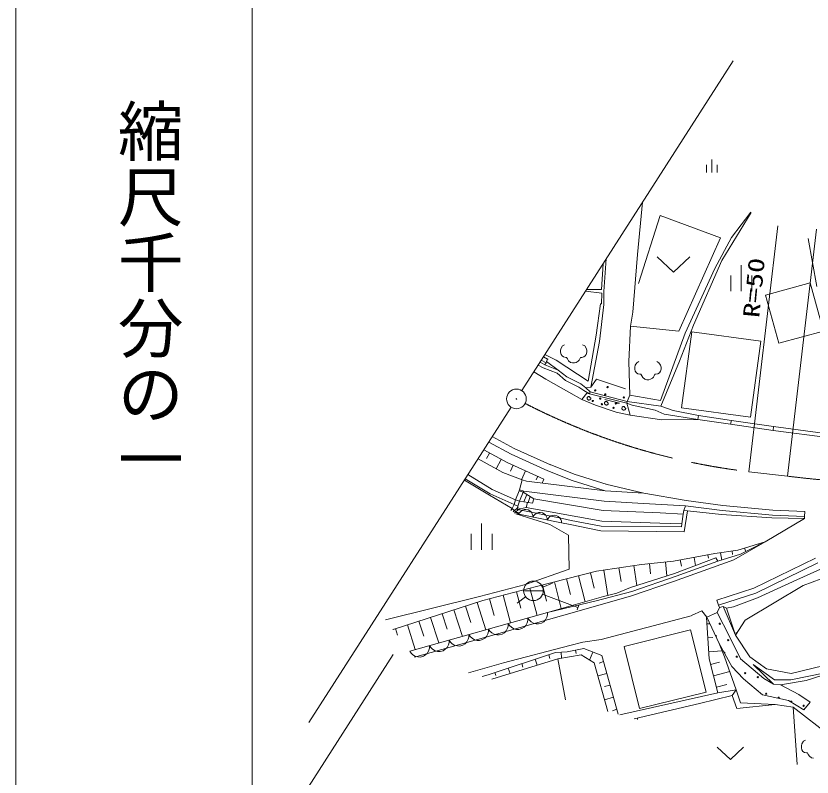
# Model space of a CAD drawing. Units: millimetres, scale not verified. Extents: x 33656 to 673656, y 21260 to 381260.
# Drawn here: x 33656 to 94336, y 240504 to 298540 of the extents above; entities that cross this region are included whole.
import ezdxf
from ezdxf.enums import TextEntityAlignment as Align

# ---------------------------------------------------------------- set-up
doc = ezdxf.new("R2010")
doc.units = ezdxf.units.MM
doc.header["$LTSCALE"] = 1000
doc.linetypes.add('CHAIN', pattern=[18.5, 12, -1.5, 3.5, -1.5])
doc.layers.add('S-SUV', color=7, linetype='Continuous', lineweight=13)
doc.styles.add('@ＭＳ ゴシック', font='')
doc.styles.add('ＭＳ ゴシック', font='')
doc.styles.get('@ＭＳ ゴシック').set_extended_font_data('@MS Gothic')
doc.styles.get('ＭＳ ゴシック').set_extended_font_data('MS Gothic')

msp = doc.modelspace()

# ---------------------------------------------------------------- linework, layer by layer
at = {"layer": 'S-SUV'}
for p, q in [((33656, 381260), (33656, 21260)), ((51656, 371260), (51656, 21260)), ((72208, 269971), (88322, 295104)), ((86293, 287192), (86293, 286592)), ((86693, 287590), (86693, 286590)), ((87093, 287192), (87093, 286592)), ((81024, 280357), (81418, 284337)), ((87457, 279888), (89701, 283551)), ((89665, 283568), (88198, 281649)), ((82746, 283330), (81102, 278148)), ((87344, 281628), (82746, 283330)), ((89515, 263790), (91718, 282540)), ((92471, 263443), (94684, 282277)), ((84175, 274505), (87344, 281628)), ((88198, 281649), (86920, 279278)), ((94044, 281562), (94700, 277918)), ((80669, 275943), (81024, 280357)), ((78461, 277516), (78651, 280021)), ((82529, 280171), (83779, 278990)), ((83779, 278990), (85029, 280171)), ((85301, 274972), (87457, 279888)), ((78298, 277673), (78413, 279648)), ((86920, 279278), (84661, 274357)), ((88940, 279547), (88940, 277547)), ((88140, 278752), (88140, 277552)), ((89740, 278752), (89740, 277552)), ((90787, 277259), (94195, 278190)), ((94195, 278190), (95202, 274508)), ((78304, 277410), (77071, 277556)), ((77154, 277685), (78298, 277673)), ((78287, 276586), (78304, 277410)), ((78470, 276542), (78461, 277516)), ((91794, 273577), (90787, 277259)), ((77889, 274205), (78203, 276578)), ((78135, 273705), (78470, 276542)), ((78203, 276578), (78287, 276586)), ((80509, 274885), (80669, 275943)), ((80509, 274885), (80381, 272191)), ((80509, 274885), (84175, 274505)), ((84244, 272216), (85301, 274972)), ((84661, 274357), (82778, 269227)), ((84396, 268656), (85179, 274462)), ((85179, 274462), (90429, 273753)), ((95202, 274508), (91794, 273577)), ((77279, 270686), (77889, 274205)), ((77484, 270227), (78135, 273705)), ((90429, 273753), (89645, 267948)), ((75201, 273205), (75166, 273050)), ((75321, 273385), (75201, 273205)), ((75476, 273465), (75321, 273385)), ((77006, 273385), (76851, 273465)), ((77126, 273205), (77006, 273385)), ((77166, 273050), (77126, 273205)), ((74164, 272374), (73861, 272550)), ((73867, 272558), (74214, 272367)), ((74832, 272297), (73974, 272726)), ((75166, 273050), (75166, 272895)), ((75166, 272895), (75201, 272735)), ((75201, 272735), (75281, 272620)), ((75281, 272620), (75396, 272540)), ((75396, 272540), (75556, 272505)), ((75556, 272505), (75631, 272505)), ((75631, 272505), (75696, 272385)), ((76631, 272385), (76696, 272505)), ((76696, 272505), (76776, 272505)), ((76776, 272505), (76931, 272540)), ((76931, 272540), (77046, 272620)), ((77046, 272620), (77126, 272735)), ((77126, 272735), (77166, 272895)), ((77166, 272895), (77166, 273050)), ((73840, 271703), (73457, 271920)), ((73601, 272143), (73959, 271945)), ((74066, 272096), (73700, 272299)), ((73959, 271945), (74066, 272096)), ((74982, 271528), (73959, 271945)), ((74066, 272096), (74082, 272180)), ((74082, 272180), (74164, 272374)), ((74982, 271528), (74082, 272180)), ((77279, 270686), (74832, 272297)), ((75696, 272385), (75776, 272245)), ((75776, 272245), (75931, 272125)), ((75931, 272125), (76086, 272090)), ((76086, 272090), (76236, 272090)), ((76236, 272090), (76361, 272125)), ((76361, 272125), (76516, 272205)), ((76516, 272205), (76591, 272285)), ((76591, 272285), (76631, 272385)), ((80381, 272191), (80457, 269613)), ((80862, 271920), (80827, 271765)), ((80982, 272100), (80862, 271920)), ((81137, 272180), (80982, 272100)), ((82667, 272100), (82512, 272180)), ((82787, 271920), (82667, 272100)), ((82827, 271765), (82787, 271920)), ((82798, 268777), (84244, 272216)), ((73123, 271399), (74052, 270842)), ((74901, 271293), (73840, 271703)), ((75550, 270751), (74901, 271293)), ((75645, 271026), (74982, 271528)), ((80827, 271765), (80827, 271610)), ((80827, 271610), (80862, 271450)), ((80862, 271450), (80942, 271335)), ((80942, 271335), (81057, 271255)), ((81057, 271255), (81217, 271220)), ((82437, 271220), (82592, 271255)), ((82592, 271255), (82707, 271335)), ((82707, 271335), (82787, 271450)), ((82787, 271450), (82827, 271610)), ((82827, 271610), (82827, 271765)), ((74052, 270842), (75799, 269855)), ((76570, 270225), (75550, 270751)), ((76719, 270498), (75645, 271026)), ((77910, 270853), (77484, 270227)), ((80105, 270108), (77910, 270853)), ((81217, 271220), (81292, 271220)), ((81292, 271220), (81357, 271100)), ((81357, 271100), (81437, 270960)), ((81437, 270960), (81592, 270840)), ((81592, 270840), (81747, 270805)), ((81747, 270805), (81897, 270805)), ((81897, 270805), (82022, 270840)), ((82022, 270840), (82177, 270920)), ((82177, 270920), (82252, 271000)), ((82252, 271000), (82292, 271100)), ((82292, 271100), (82357, 271220)), ((82357, 271220), (82437, 271220)), ((76950, 269992), (76570, 270225)), ((77095, 270183), (76719, 270498)), ((77484, 270227), (77095, 270183)), ((77414, 269878), (77095, 270183)), ((75799, 269855), (76797, 269290)), ((76797, 269290), (77174, 269768)), ((76950, 269992), (77377, 269733)), ((77174, 269768), (77377, 269733)), ((77190, 269404), (77199, 269440)), ((77199, 269440), (77215, 269467)), ((77215, 269467), (77239, 269489)), ((77239, 269489), (77268, 269509)), ((77268, 269509), (77291, 269523)), ((77291, 269523), (77307, 269531)), ((77307, 269531), (77322, 269533)), ((77322, 269533), (77343, 269529)), ((77343, 269529), (77364, 269518)), ((77364, 269518), (77382, 269490)), ((77377, 269733), (77414, 269878)), ((77377, 269733), (80207, 269006)), ((77382, 269490), (77391, 269462)), ((77391, 269462), (77406, 269439)), ((77406, 269439), (77422, 269429)), ((77414, 269878), (80245, 269151)), ((77422, 269429), (77453, 269415)), ((80245, 269151), (80457, 269613)), ((80457, 269613), (82778, 269227)), ((77818, 268854), (76797, 269290)), ((77188, 269380), (77190, 269404)), ((77191, 269359), (77188, 269380)), ((77196, 269341), (77191, 269359)), ((77207, 269326), (77196, 269341)), ((77222, 269314), (77207, 269326)), ((77243, 269300), (77222, 269314)), ((77259, 269281), (77243, 269300)), ((77277, 269264), (77259, 269281)), ((77299, 269250), (77277, 269264)), ((77314, 269246), (77299, 269250)), ((77334, 269243), (77314, 269246)), ((77359, 269248), (77334, 269243)), ((77403, 269273), (77359, 269248)), ((77432, 269294), (77403, 269273)), ((77462, 269319), (77432, 269294)), ((77453, 269415), (77464, 269405)), ((77475, 269337), (77462, 269319)), ((77464, 269405), (77474, 269391)), ((77474, 269391), (77479, 269372)), ((77480, 269355), (77475, 269337)), ((77479, 269372), (77480, 269355)), ((79410, 268327), (77818, 268854)), ((78514, 269004), (78516, 269028)), ((78517, 268983), (78514, 269004)), ((78516, 269028), (78525, 269064)), ((78522, 268965), (78517, 268983)), ((78533, 268951), (78522, 268965)), ((78525, 269064), (78541, 269092)), ((78549, 268939), (78533, 268951)), ((78540, 269283), (79648, 269016)), ((78541, 269092), (78565, 269114)), ((78569, 268924), (78549, 268939)), ((78565, 269114), (78595, 269133)), ((78585, 268905), (78569, 268924)), ((78603, 268888), (78585, 268905)), ((78595, 269133), (78617, 269147)), ((78625, 268875), (78603, 268888)), ((78617, 269147), (78633, 269155)), ((78641, 268870), (78625, 268875)), ((78633, 269155), (78648, 269158)), ((78660, 268868), (78641, 268870)), ((78648, 269158), (78669, 269153)), ((78685, 268873), (78660, 268868)), ((78669, 269153), (78690, 269143)), ((78729, 268897), (78685, 268873)), ((78690, 269143), (78708, 269114)), ((78708, 269114), (78718, 269086)), ((78718, 269086), (78732, 269064)), ((78759, 268918), (78729, 268897)), ((78732, 269064), (78748, 269053)), ((78748, 269053), (78779, 269039)), ((78788, 268944), (78759, 268918)), ((78779, 269039), (78791, 269029)), ((78801, 268961), (78788, 268944)), ((78791, 269029), (78800, 269015)), ((78800, 269015), (78805, 268996)), ((78806, 268979), (78801, 268961)), ((78805, 268996), (78806, 268979)), ((79648, 269016), (79388, 269004)), ((80207, 269006), (80245, 269151)), ((80207, 269006), (80612, 268869)), ((80463, 268095), (80207, 269006)), ((80245, 269151), (82798, 268777)), ((82373, 268471), (80612, 268869)), ((55978, 244656), (71399, 268709)), ((80463, 268095), (79410, 268327)), ((79840, 268613), (79841, 268637)), ((79842, 268592), (79840, 268613)), ((79841, 268637), (79850, 268672)), ((79848, 268573), (79842, 268592)), ((79858, 268559), (79848, 268573)), ((79850, 268672), (79867, 268700)), ((79874, 268547), (79858, 268559)), ((79867, 268700), (79890, 268722)), ((79894, 268533), (79874, 268547)), ((79890, 268722), (79920, 268742)), ((79911, 268514), (79894, 268533)), ((79928, 268496), (79911, 268514)), ((79920, 268742), (79942, 268755)), ((79950, 268483), (79928, 268496)), ((79942, 268755), (79959, 268764)), ((79966, 268479), (79950, 268483)), ((79959, 268764), (79974, 268766)), ((79985, 268476), (79966, 268479)), ((79974, 268766), (79995, 268762)), ((80010, 268481), (79985, 268476)), ((79995, 268762), (80016, 268751)), ((80054, 268506), (80010, 268481)), ((80016, 268751), (80033, 268722)), ((80033, 268722), (80043, 268695)), ((80043, 268695), (80058, 268672)), ((80084, 268527), (80054, 268506)), ((80058, 268672), (80074, 268662)), ((80074, 268662), (80104, 268647)), ((80113, 268552), (80084, 268527)), ((80104, 268647), (80116, 268638)), ((80127, 268570), (80113, 268552)), ((80116, 268638), (80126, 268624)), ((80126, 268624), (80130, 268605)), ((80131, 268587), (80127, 268570)), ((80130, 268605), (80131, 268587)), ((83069, 268166), (82373, 268471)), ((82798, 268777), (83748, 268446)), ((83748, 268446), (85682, 268067)), ((89645, 267948), (84396, 268656)), ((80463, 268095), (82878, 267753)), ((82878, 267753), (85634, 267775)), ((85634, 267775), (83069, 268166)), ((85634, 267775), (85682, 268067)), ((88128, 267412), (85634, 267775)), ((85682, 268067), (88193, 267698)), ((88128, 267412), (88193, 267698)), ((88193, 267698), (91401, 267238)), ((91362, 266941), (88128, 267412)), ((91362, 266941), (91401, 267238)), ((91401, 267238), (98701, 266253)), ((71623, 265565), (69958, 266461)), ((98693, 265973), (91362, 266941)), ((71402, 265116), (69687, 266039)), ((71092, 264488), (69308, 265448)), ((69756, 265207), (69529, 264784)), ((74391, 264320), (71623, 265565)), ((68879, 264779), (70757, 263734)), ((70647, 264727), (70261, 264010)), ((74186, 263864), (71402, 265116)), ((73899, 263226), (71092, 264488)), ((71560, 264277), (71363, 263841)), ((76208, 263593), (74372, 264328)), ((69966, 262439), (68104, 263569)), ((70757, 263734), (72229, 263162)), ((72495, 263857), (72190, 263177)), ((73431, 263436), (73315, 263177)), ((76040, 263122), (74186, 263864)), ((78711, 262805), (76208, 263593)), ((67837, 263153), (69752, 262007)), ((69790, 262102), (67898, 263249)), ((72047, 262394), (72229, 263162)), ((72569, 263070), (72229, 263162)), ((78561, 262328), (72569, 263070)), ((73899, 263226), (73776, 262921)), ((78561, 262328), (76040, 263122)), ((81524, 262153), (78607, 262826)), ((71740, 261644), (69966, 262439)), ((72020, 262320), (71740, 261644)), ((72047, 262394), (72020, 262320)), ((72328, 262220), (72020, 262320)), ((72041, 261533), (72328, 262220)), ((72360, 262298), (72047, 262394)), ((72360, 262298), (72328, 262220)), ((73117, 261731), (72328, 262220)), ((78488, 261531), (72360, 262298)), ((81524, 262153), (78561, 262328)), ((84736, 261588), (81524, 262153)), ((69752, 262007), (71474, 260990)), ((71623, 261294), (69790, 262102)), ((71623, 261294), (71740, 261644)), ((71740, 261644), (72041, 261533)), ((71914, 261156), (72041, 261533)), ((72041, 261533), (73033, 261384)), ((72591, 262057), (72372, 261483)), ((72702, 261433), (72854, 261894)), ((73033, 261384), (73117, 261731)), ((78402, 260839), (73117, 261731)), ((81477, 261355), (78488, 261531)), ((87534, 261224), (84736, 261588)), ((71474, 260990), (71372, 260818)), ((71474, 260990), (71623, 261294)), ((71836, 260640), (71474, 260990)), ((71556, 260734), (71923, 261095)), ((71623, 261294), (71914, 261156)), ((71662, 260627), (72028, 260988)), ((71914, 261156), (71857, 260904)), ((72550, 261058), (71857, 260904)), ((72651, 261441), (72550, 261058)), ((78300, 260026), (72550, 261058)), ((84685, 261192), (81477, 261355)), ((84685, 261192), (84563, 260842)), ((87489, 260827), (84685, 261192)), ((91334, 260866), (87534, 261224)), ((71770, 260569), (74358, 259760)), ((71853, 260652), (71836, 260640)), ((71976, 260545), (71836, 260640)), ((71870, 260661), (71853, 260652)), ((71857, 260904), (72041, 260869)), ((71894, 260667), (71870, 260661)), ((71915, 260665), (71894, 260667)), ((71935, 260659), (71915, 260665)), ((71957, 260644), (71935, 260659)), ((71970, 260627), (71957, 260644)), ((71979, 260609), (71970, 260627)), ((72045, 260662), (71976, 260545)), ((71976, 260545), (71981, 260565)), ((75242, 259884), (71976, 260545)), ((71982, 260584), (71979, 260609)), ((71981, 260565), (71982, 260584)), ((75308, 260208), (72041, 260869)), ((72129, 260755), (72045, 260662)), ((72259, 260853), (72129, 260755)), ((72392, 260894), (72259, 260853)), ((72528, 260909), (72392, 260894)), ((72697, 260875), (72528, 260909)), ((72817, 260809), (72697, 260875)), ((72923, 260719), (72817, 260809)), ((73005, 260578), (72923, 260719)), ((73049, 260458), (73005, 260578)), ((73065, 260325), (73049, 260458)), ((73133, 260441), (73065, 260325)), ((73218, 260535), (73133, 260441)), ((73348, 260633), (73218, 260535)), ((73481, 260674), (73348, 260633)), ((73617, 260689), (73481, 260674)), ((73786, 260655), (73617, 260689)), ((73906, 260588), (73786, 260655)), ((74012, 260499), (73906, 260588)), ((74094, 260357), (74012, 260499)), ((74138, 260238), (74094, 260357)), ((74437, 260413), (74306, 260314)), ((74570, 260454), (74437, 260413)), ((74706, 260469), (74570, 260454)), ((74875, 260435), (74706, 260469)), ((74994, 260368), (74875, 260435)), ((75101, 260278), (74994, 260368)), ((82770, 260655), (78402, 260839)), ((84499, 260552), (82770, 260655)), ((84499, 260552), (84405, 259817)), ((84563, 260842), (84499, 260552)), ((84851, 260795), (84563, 260842)), ((84851, 260795), (84579, 259214)), ((87442, 260529), (84851, 260795)), ((91281, 260271), (87442, 260529)), ((91307, 260467), (87489, 260827)), ((93757, 260365), (91307, 260467)), ((93774, 260765), (91334, 260866)), ((93757, 260365), (93774, 260765)), ((93757, 260365), (93764, 260218)), ((69152, 259835), (69152, 257835)), ((74153, 260105), (74138, 260238)), ((74222, 260221), (74153, 260105)), ((74306, 260314), (74222, 260221)), ((74358, 259760), (75782, 258951)), ((75183, 260137), (75101, 260278)), ((75227, 260018), (75183, 260137)), ((75242, 259884), (75227, 260018)), ((75906, 259754), (75242, 259884)), ((75969, 260078), (75308, 260208)), ((75906, 259754), (78227, 259287)), ((75969, 260078), (78260, 259637)), ((82724, 259854), (78300, 260026)), ((84405, 259817), (82724, 259854)), ((84405, 259817), (84392, 259580)), ((93764, 260218), (90750, 258450)), ((93764, 260218), (91281, 260271)), ((78227, 259287), (84579, 259214)), ((78260, 259637), (84392, 259580)), ((68352, 259040), (68352, 257840)), ((69952, 259040), (69952, 257840)), ((75782, 258951), (75823, 256358)), ((88378, 257058), (90750, 258450)), ((90750, 258450), (88679, 257795)), ((90750, 258450), (88891, 257494)), ((89197, 257959), (89281, 257694)), ((90232, 258286), (90249, 258233)), ((86931, 257540), (83764, 256976)), ((86403, 257446), (86448, 257196)), ((88679, 257795), (86931, 257540)), ((88891, 257494), (87153, 256965)), ((87368, 257604), (87448, 257054)), ((88242, 257731), (88279, 257481)), ((77897, 256202), (81331, 256724)), ((81331, 256724), (83764, 256976)), ((81939, 256787), (82022, 255992)), ((83156, 256913), (83267, 255842)), ((83784, 255423), (88378, 257058)), ((86992, 257226), (83854, 256029)), ((83972, 255824), (87153, 256965)), ((84292, 257070), (84380, 256579)), ((85348, 257258), (85458, 256641)), ((87153, 256965), (86992, 257226)), ((94594, 257188), (89898, 254903)), ((94771, 256830), (90048, 254531)), ((93179, 255551), (95745, 256704)), ((75823, 256358), (72490, 255186)), ((73331, 255047), (77897, 256202)), ((77440, 256087), (77738, 254911)), ((78469, 256290), (78763, 254355)), ((79614, 256463), (79774, 255411)), ((80759, 256637), (80990, 255115)), ((93649, 255120), (96806, 256278)), ((75614, 255625), (75920, 254415)), ((76527, 255856), (77030, 253867)), ((80507, 254960), (83854, 256029)), ((80596, 254649), (83972, 255824)), ((90179, 254181), (93179, 255551)), ((72490, 255186), (68992, 254271)), ((69250, 253962), (73331, 255047)), ((72820, 254912), (73375, 252826)), ((73787, 255163), (74102, 253919)), ((73820, 254990), (74550, 255278)), ((74700, 255394), (75218, 253349)), ((79447, 254535), (80507, 254960)), ((83784, 255423), (80502, 254295)), ((89898, 254903), (87072, 253981)), ((93649, 255120), (89243, 252464)), ((68992, 254271), (61822, 252485)), ((70780, 254369), (71342, 252256)), ((71800, 254641), (72136, 253381)), ((72354, 254705), (73846, 254705)), ((76493, 253435), (73833, 254431)), ((74183, 253053), (78435, 254269)), ((75234, 252796), (80502, 254295)), ((77886, 253947), (80596, 254649)), ((79447, 254535), (78435, 254269)), ((90048, 254531), (87196, 253601)), ((62397, 251749), (69250, 253962)), ((68807, 253819), (69480, 251734)), ((69760, 254098), (70100, 252822)), ((72482, 254240), (71857, 253769)), ((77886, 253947), (74183, 253053)), ((87072, 253981), (87196, 253601)), ((88345, 253490), (90179, 254181)), ((74183, 253053), (63680, 250108)), ((67034, 253247), (67685, 251231)), ((67921, 253533), (68318, 252303)), ((74172, 252864), (74183, 253053)), ((76423, 253248), (76563, 253623)), ((85134, 252834), (85945, 253184)), ((85945, 253184), (86303, 252706)), ((86303, 252706), (87091, 253058)), ((87285, 253433), (87091, 253058)), ((87091, 253058), (88035, 251222)), ((87196, 253601), (87285, 253433)), ((87285, 253433), (87557, 253503)), ((88494, 251337), (87557, 253503)), ((87557, 253503), (87824, 253395)), ((87824, 253395), (88345, 253490)), ((87824, 253395), (88494, 251337)), ((65261, 252674), (65889, 250728)), ((66148, 252961), (66531, 251772)), ((70113, 251345), (75234, 252796)), ((72626, 252272), (72671, 252443)), ((72671, 252443), (72683, 252632)), ((72683, 252632), (72787, 252476)), ((72787, 252476), (72918, 252354)), ((73886, 252351), (74026, 252487)), ((74026, 252487), (74126, 252693)), ((74126, 252693), (74172, 252864)), ((85124, 252810), (78268, 250982)), ((86291, 252664), (86484, 249533)), ((87252, 250692), (86303, 252706)), ((89243, 252464), (88494, 251337)), ((62382, 251769), (63045, 251958)), ((62588, 251829), (62734, 251319)), ((63488, 252102), (64094, 250225)), ((64375, 252388), (64745, 251241)), ((71025, 251646), (71125, 251852)), ((71125, 251852), (71171, 252022)), ((71171, 252022), (71182, 252212)), ((71182, 252212), (71287, 252055)), ((71287, 252055), (71418, 251934)), ((71418, 251934), (71610, 251810)), ((71993, 251759), (72225, 251824)), ((72225, 251824), (72386, 251930)), ((72386, 251930), (72526, 252066)), ((72526, 252066), (72626, 252272)), ((72918, 252354), (73111, 252230)), ((73111, 252230), (73301, 252187)), ((73301, 252187), (73493, 252180)), ((73493, 252180), (73726, 252245)), ((73726, 252245), (73886, 252351)), ((86333, 252177), (86547, 252189)), ((64040, 249648), (70113, 251345)), ((68170, 251181), (68181, 251370)), ((68181, 251370), (68286, 251214)), ((69385, 251089), (69525, 251225)), ((69525, 251225), (69625, 251431)), ((69625, 251431), (69670, 251602)), ((69670, 251602), (69682, 251791)), ((69682, 251791), (69786, 251634)), ((69786, 251634), (69917, 251513)), ((69917, 251513), (70110, 251389)), ((70110, 251389), (70300, 251345)), ((70300, 251345), (70492, 251338)), ((70492, 251338), (70725, 251404)), ((70725, 251404), (70885, 251509)), ((70885, 251509), (71025, 251646)), ((71610, 251810), (71801, 251766)), ((71801, 251766), (71993, 251759)), ((85078, 251731), (80009, 250470)), ((86257, 246988), (85078, 251731)), ((88035, 251222), (88890, 249532)), ((88494, 251337), (89590, 249667)), ((66624, 250590), (66669, 250760)), ((66669, 250760), (66681, 250950)), ((66681, 250950), (66785, 250793)), ((66785, 250793), (66916, 250672)), ((66916, 250672), (67109, 250548)), ((67724, 250562), (67885, 250668)), ((67885, 250668), (68024, 250804)), ((68024, 250804), (68124, 251010)), ((68124, 251010), (68170, 251181)), ((68286, 251214), (68417, 251092)), ((68417, 251092), (68610, 250968)), ((68610, 250968), (68800, 250925)), ((68800, 250925), (68992, 250918)), ((68992, 250918), (69224, 250983)), ((69224, 250983), (69385, 251089)), ((75864, 250539), (76866, 250796)), ((78268, 250982), (76866, 250796)), ((86393, 251119), (86778, 251141)), ((88221, 248937), (87252, 250692)), ((87653, 249665), (87252, 250692)), ((63680, 250108), (63785, 249951)), ((65023, 249963), (65123, 250169)), ((65123, 250169), (65169, 250340)), ((65169, 250340), (65180, 250529)), ((65180, 250529), (65285, 250372)), ((65285, 250372), (65416, 250251)), ((65416, 250251), (65609, 250127)), ((65609, 250127), (65799, 250083)), ((65799, 250083), (65991, 250076)), ((65991, 250076), (66224, 250142)), ((66224, 250142), (66384, 250247)), ((66384, 250247), (66524, 250384)), ((66524, 250384), (66624, 250590)), ((67109, 250548), (67299, 250504)), ((67299, 250504), (67491, 250497)), ((67491, 250497), (67724, 250562)), ((70823, 249206), (75864, 250539)), ((75660, 250057), (74773, 249995)), ((75216, 250026), (75248, 249563)), ((76931, 250307), (75660, 250057)), ((76295, 250182), (76345, 249928)), ((78304, 249766), (76931, 250307)), ((77617, 250037), (77378, 249429)), ((80009, 250470), (81189, 245728)), ((86454, 250062), (87475, 250120)), ((62414, 249862), (54823, 238022)), ((63785, 249951), (63916, 249830)), ((63916, 249830), (64108, 249706)), ((64108, 249706), (64298, 249663)), ((64298, 249663), (64490, 249656)), ((64490, 249656), (64723, 249721)), ((64723, 249721), (64884, 249827)), ((64884, 249827), (65023, 249963)), ((74773, 249995), (69643, 248309)), ((74946, 249511), (69922, 247964)), ((73234, 249489), (73385, 249031)), ((74260, 249826), (74354, 249540)), ((76730, 249818), (74946, 249511)), ((74946, 249511), (75549, 246405)), ((77730, 249217), (76730, 249818)), ((79567, 245291), (78304, 249766)), ((86484, 249533), (87159, 246927)), ((88560, 247159), (87653, 249665)), ((88890, 249532), (90663, 248020)), ((89590, 249667), (90866, 248753)), ((68152, 248455), (70823, 249206)), ((71182, 248815), (71320, 248395)), ((72208, 249152), (72294, 248888)), ((78780, 245509), (77730, 249217)), ((78432, 249313), (78109, 249195)), ((86596, 249098), (87288, 249278)), ((89101, 248007), (88221, 248937)), ((89840, 249090), (91460, 247916)), ((89840, 249090), (91385, 247593)), ((92740, 248401), (95151, 248992)), ((69643, 248309), (69194, 248166)), ((70156, 248478), (70235, 248237)), ((78688, 248406), (78013, 248216)), ((86821, 248230), (88057, 248550)), ((90866, 248753), (92740, 248401)), ((92713, 247916), (95342, 248453)), ((93877, 247865), (96196, 248624)), ((90555, 246788), (89101, 248007)), ((90663, 248020), (91385, 247593)), ((91936, 247540), (91385, 247593)), ((91460, 247916), (92713, 247916)), ((93877, 247865), (91936, 247540)), ((78944, 247500), (78522, 247402)), ((81189, 245728), (86257, 246988)), ((87046, 247361), (87837, 247566)), ((87159, 246927), (88560, 247159)), ((88560, 247159), (88242, 246725)), ((88873, 246178), (88560, 247159)), ((91936, 247540), (93335, 246813)), ((79199, 246594), (78526, 246404)), ((87159, 246927), (79689, 245257)), ((88242, 246725), (85748, 246103)), ((88242, 246725), (88603, 245745)), ((92534, 246348), (90555, 246788)), ((93335, 246813), (94178, 246218)), ((85748, 246103), (80769, 244958)), ((88603, 245745), (91511, 246043)), ((91511, 246043), (88873, 246178)), ((91511, 246043), (92900, 245828)), ((93711, 245639), (92534, 246348)), ((96668, 242896), (92900, 245828)), ((93210, 241453), (92900, 245828)), ((94178, 246218), (93711, 245639)), ((79455, 245687), (79128, 245559)), ((81036, 244884), (81036, 245019)), ((87111, 242788), (88111, 241843)), ((88111, 241843), (89111, 242788)), ((93554, 243052), (93519, 242897)), ((93519, 242897), (93519, 242742)), ((93519, 242742), (93554, 242582)), ((93674, 243232), (93554, 243052)), ((93829, 243312), (93674, 243232)), ((93554, 242582), (93634, 242467)), ((93634, 242467), (93749, 242387)), ((93749, 242387), (93909, 242352)), ((93909, 242352), (93984, 242352)), ((93984, 242352), (94049, 242232)), ((94049, 242232), (94129, 242092)), ((94129, 242092), (94284, 241972)), ((94284, 241972), (94439, 241937))]:
    msp.add_line(p, q, dxfattribs=at)
at = {"layer": 'S-SUV', "linetype": 'CHAIN'}
msp.add_line((89515, 263790), (92471, 263443), dxfattribs=at)
at = {"layer": 'S-SUV'}
for centre, radius in [((71803, 269340), 746), ((77814, 269991), 49.8), ((78752, 270243), 49.8), ((78575, 269679), 49.8), ((79988, 269452), 49.8), ((71803, 269340), 22.5), ((77617, 269179), 49.8), ((78193, 269360), 49.8), ((78318, 268932), 49.8), ((79390, 268991), 49.8), ((79211, 268660), 49.8), ((73100, 254705), 746), ((87299, 252200), 49.8), ((87945, 250943), 49.8), ((88592, 249685), 49.8), ((89239, 248427), 49.8), ((90191, 248122), 49.8), ((90838, 246864), 49.8), ((93694, 245948), 49.8)]:
    msp.add_circle(centre, radius, dxfattribs=at)
at = {"layer": 'S-SUV', "linetype": 'CHAIN'}
for centre, radius, start, end in [((106474, 382623), 120000, 263.29877, 290.41333), ((95350, 313449), 50000, 242.76489, 263.29877)]:
    msp.add_arc(centre, radius, start, end, dxfattribs=at)
at = {"layer": 'S-SUV'}
for centre, radius, start, end in [((86346, 252506), 49.8, 2.71442, 47.75113), ((86993, 251248), 49.8, 291.84869, 118.61688), ((88050, 251876), 608, 322.51733, 324.31885), ((87640, 249990), 49.8, 298.27039, 119.52576), ((91143, 247816), 49.8, 134.2211, 4.44196), ((92095, 247511), 49.8, 226.81738, 258.24872), ((91790, 246559), 49.8, 283.88269, 231.03143), ((92742, 246253), 49.8, 296.41492, 181.47162)]:
    msp.add_arc(centre, radius, start, end, dxfattribs=at)

# ---------------------------------------------------------------- texts
at = {"layer": 'S-SUV', "style": '@ＭＳ ゴシック'}
msp.add_text('縮尺千分の一', height=3666, rotation=270, dxfattribs=at).set_placement((40933, 292291), align=Align.BOTTOM_LEFT)
at = {"layer": 'S-SUV', "style": 'ＭＳ ゴシック', "width": 1.35}
msp.add_text('R=50', height=1246, rotation=84.5, dxfattribs=at).set_placement((90673, 275442), align=Align.BOTTOM_LEFT)

doc.saveas('drawing.dxf')
